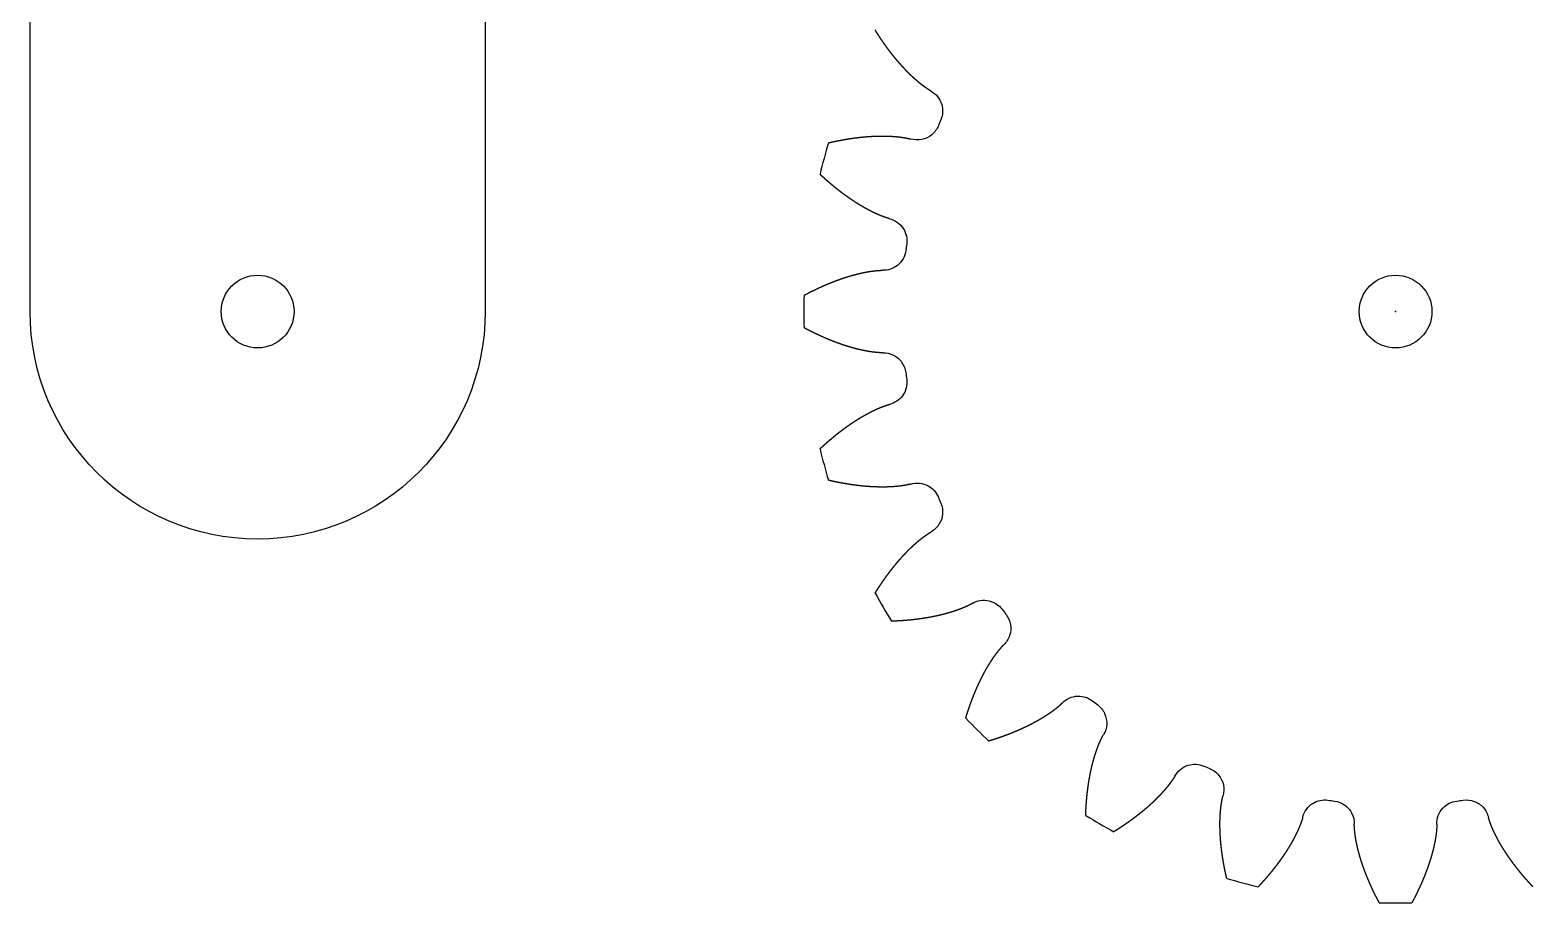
# Model space of a CAD drawing. Header units: millimetres. Extents: x -59 to 192, y -42 to 195.
# Drawn here: x 72.1 to 138.2, y -26 to 12.4 of the extents above; entities that cross this region are included whole.
import ezdxf

# ---------------------------------------------------------------- set-up
doc = ezdxf.new("R2010")
doc.units = ezdxf.units.MM
doc.layers.get('0').update_dxf_attribs({"linetype": 'CONTINUOUS'})

msp = doc.modelspace()

# ---------------------------------------------------------------- linework, layer by layer
msp.add_lwpolyline([(92.118, 44.105), (92.118, 0, -1), (72.118, 0), (72.118, 50, -0.131652)], format="xyb")
for centre in [(82.118, 0), (132.118, 0)]:
    msp.add_circle(centre, 1.6)
for radius, start, end in [(21.686, 157.12261, 157.87739), (26, 163.42315, 166.57685), (21.686, 172.12261, 172.87739), (26, 178.42315, 181.57685), (21.686, 187.12261, 187.87739), (26, 193.42315, 196.57685), (21.686, 202.12261, 202.87739), (26, 208.42315, 211.57685), (21.686, 217.12261, 217.87739), (21.686, 232.12261, 232.87739), (26, 223.42315, 226.57685), (21.686, 247.12261, 247.87739), (21.686, 262.12261, 262.87739), (21.686, 277.12261, 277.87739), (26, 238.42315, 241.57685), (26, 253.42315, 256.57685), (26, 268.42315, 271.57685)]:
    msp.add_arc((132.118, 0), radius, start, end)
for points, degree, knots in [([(111.695, 9.698), (111.687, 9.702), (111.67, 9.711), (111.645, 9.726), (111.612, 9.747), (111.571, 9.774), (111.529, 9.803), (111.487, 9.832), (111.446, 9.861), (111.404, 9.891), (111.363, 9.921), (111.322, 9.952), (111.282, 9.983), (111.242, 10.015), (111.202, 10.047), (111.162, 10.08), (111.123, 10.114), (111.084, 10.147), (111.045, 10.181), (111.006, 10.215), (110.967, 10.25), (110.929, 10.285), (110.891, 10.32), (110.853, 10.356), (110.815, 10.392), (110.778, 10.428), (110.741, 10.465), (110.704, 10.502), (110.667, 10.539), (110.63, 10.577), (110.594, 10.615), (110.558, 10.653), (110.521, 10.691), (110.486, 10.73), (110.45, 10.769), (110.414, 10.808), (110.379, 10.847), (110.344, 10.887), (110.309, 10.927), (110.274, 10.968), (110.239, 11.008), (110.205, 11.049), (110.171, 11.09), (110.137, 11.131), (110.103, 11.173), (110.069, 11.214), (110.036, 11.256), (110.002, 11.299), (109.969, 11.341), (109.936, 11.384), (109.903, 11.427), (109.87, 11.47), (109.838, 11.513), (109.806, 11.557), (109.773, 11.6), (109.741, 11.644), (109.71, 11.688), (109.678, 11.733), (109.647, 11.777), (109.615, 11.822), (109.584, 11.867), (109.553, 11.913), (109.522, 11.958), (109.492, 12.004), (109.461, 12.049), (109.431, 12.095), (109.401, 12.142), (109.371, 12.188), (109.341, 12.235), (109.311, 12.281), (109.288, 12.319), (109.27, 12.347), (109.258, 12.366), (109.253, 12.375)], 5, [0.016049, 0.016049, 0.016049, 0.016049, 0.016049, 0.016049, 0.0285714, 0.0428571, 0.0571429, 0.0714286, 0.0857143, 0.1, 0.1142857, 0.1285714, 0.1428571, 0.1571429, 0.1714286, 0.1857143, 0.2, 0.2142857, 0.2285714, 0.2428571, 0.2571429, 0.2714286, 0.2857143, 0.3, 0.3142857, 0.3285714, 0.3428571, 0.3571429, 0.3714286, 0.3857143, 0.4, 0.4142857, 0.4285714, 0.4428571, 0.4571429, 0.4714286, 0.4857143, 0.5, 0.5142857, 0.5285714, 0.5428571, 0.5571429, 0.5714286, 0.5857143, 0.6, 0.6142857, 0.6285714, 0.6428571, 0.6571429, 0.6714286, 0.6857143, 0.7, 0.7142857, 0.7285714, 0.7428571, 0.7571429, 0.7714286, 0.7857143, 0.8, 0.8142857, 0.8285714, 0.8428571, 0.8571429, 0.8714286, 0.8857143, 0.9, 0.9142857, 0.9285714, 0.9428571, 0.9571429, 0.9714286, 0.9857143, 1, 1, 1, 1, 1, 1]), ([(111.695, 9.698), (111.809, 9.636), (111.91, 9.552), (112.075, 9.35), (112.136, 9.234), (112.208, 8.998), (112.222, 8.882), (112.209, 8.651), (112.183, 8.537), (112.138, 8.431)], 3, [0, 0, 0, 0, 0.0390644, 0.0390644, 0.0781289, 0.0781289, 0.1128768, 0.1128768, 0.1476246, 0.1476246, 0.1476246, 0.1476246]), ([(107.199, 7.418), (107.21, 7.42), (107.232, 7.425), (107.264, 7.433), (107.307, 7.443), (107.361, 7.455), (107.415, 7.467), (107.469, 7.478), (107.523, 7.49), (107.577, 7.501), (107.631, 7.512), (107.685, 7.522), (107.739, 7.533), (107.793, 7.543), (107.847, 7.553), (107.9, 7.562), (107.954, 7.571), (108.008, 7.58), (108.062, 7.589), (108.116, 7.598), (108.169, 7.606), (108.223, 7.614), (108.276, 7.621), (108.33, 7.629), (108.384, 7.636), (108.437, 7.643), (108.491, 7.649), (108.544, 7.656), (108.597, 7.662), (108.651, 7.667), (108.704, 7.673), (108.757, 7.678), (108.811, 7.682), (108.864, 7.687), (108.917, 7.691), (108.97, 7.695), (109.023, 7.699), (109.076, 7.702), (109.129, 7.705), (109.182, 7.707), (109.235, 7.71), (109.287, 7.712), (109.34, 7.713), (109.393, 7.715), (109.445, 7.716), (109.498, 7.716), (109.55, 7.717), (109.602, 7.716), (109.655, 7.716), (109.707, 7.715), (109.759, 7.714), (109.811, 7.713), (109.863, 7.711), (109.915, 7.708), (109.966, 7.705), (110.018, 7.702), (110.069, 7.699), (110.121, 7.695), (110.172, 7.691), (110.224, 7.686), (110.275, 7.681), (110.326, 7.675), (110.376, 7.668), (110.427, 7.661), (110.477, 7.653), (110.528, 7.645), (110.578, 7.636), (110.628, 7.627), (110.678, 7.618), (110.726, 7.608), (110.764, 7.599), (110.792, 7.592), (110.811, 7.587), (110.819, 7.584)], 5, [-1, -1, -1, -1, -1, -1, -0.9857143, -0.9714286, -0.9571429, -0.9428571, -0.9285714, -0.9142857, -0.9, -0.8857143, -0.8714286, -0.8571429, -0.8428571, -0.8285714, -0.8142857, -0.8, -0.7857143, -0.7714286, -0.7571429, -0.7428571, -0.7285714, -0.7142857, -0.7, -0.6857143, -0.6714286, -0.6571429, -0.6428571, -0.6285714, -0.6142857, -0.6, -0.5857143, -0.5714286, -0.5571429, -0.5428571, -0.5285714, -0.5142857, -0.5, -0.4857143, -0.4714286, -0.4571429, -0.4428571, -0.4285714, -0.4142857, -0.4, -0.3857143, -0.3714286, -0.3571429, -0.3428571, -0.3285714, -0.3142857, -0.3, -0.2857143, -0.2714286, -0.2571429, -0.2428571, -0.2285714, -0.2142857, -0.2, -0.1857143, -0.1714286, -0.1571429, -0.1428571, -0.1285714, -0.1142857, -0.1, -0.0857143, -0.0714286, -0.0571429, -0.0428571, -0.0285714, -0.016049, -0.016049, -0.016049, -0.016049, -0.016049, -0.016049]), ([(109.881, 4.081), (109.872, 4.084), (109.854, 4.088), (109.826, 4.096), (109.788, 4.107), (109.741, 4.123), (109.693, 4.14), (109.645, 4.157), (109.598, 4.175), (109.55, 4.193), (109.503, 4.211), (109.455, 4.23), (109.408, 4.25), (109.361, 4.27), (109.314, 4.291), (109.267, 4.313), (109.221, 4.335), (109.174, 4.357), (109.128, 4.38), (109.081, 4.403), (109.035, 4.426), (108.989, 4.45), (108.943, 4.474), (108.897, 4.499), (108.852, 4.524), (108.806, 4.55), (108.761, 4.575), (108.715, 4.602), (108.67, 4.628), (108.625, 4.655), (108.58, 4.682), (108.535, 4.709), (108.49, 4.737), (108.446, 4.765), (108.401, 4.794), (108.357, 4.822), (108.312, 4.851), (108.268, 4.881), (108.224, 4.91), (108.18, 4.94), (108.136, 4.97), (108.092, 5.001), (108.048, 5.032), (108.005, 5.063), (107.961, 5.094), (107.918, 5.125), (107.875, 5.157), (107.831, 5.189), (107.788, 5.222), (107.745, 5.255), (107.703, 5.287), (107.66, 5.321), (107.617, 5.354), (107.575, 5.388), (107.532, 5.422), (107.49, 5.456), (107.448, 5.49), (107.406, 5.525), (107.364, 5.56), (107.322, 5.595), (107.28, 5.631), (107.239, 5.666), (107.197, 5.702), (107.156, 5.738), (107.115, 5.775), (107.073, 5.811), (107.032, 5.848), (106.991, 5.885), (106.951, 5.922), (106.91, 5.96), (106.877, 5.99), (106.853, 6.013), (106.837, 6.028), (106.829, 6.036)], 5, [0.016049, 0.016049, 0.016049, 0.016049, 0.016049, 0.016049, 0.0285714, 0.0428571, 0.0571429, 0.0714286, 0.0857143, 0.1, 0.1142857, 0.1285714, 0.1428571, 0.1571429, 0.1714286, 0.1857143, 0.2, 0.2142857, 0.2285714, 0.2428571, 0.2571429, 0.2714286, 0.2857143, 0.3, 0.3142857, 0.3285714, 0.3428571, 0.3571429, 0.3714286, 0.3857143, 0.4, 0.4142857, 0.4285714, 0.4428571, 0.4571429, 0.4714286, 0.4857143, 0.5, 0.5142857, 0.5285714, 0.5428571, 0.5571429, 0.5714286, 0.5857143, 0.6, 0.6142857, 0.6285714, 0.6428571, 0.6571429, 0.6714286, 0.6857143, 0.7, 0.7142857, 0.7285714, 0.7428571, 0.7571429, 0.7714286, 0.7857143, 0.8, 0.8142857, 0.8285714, 0.8428571, 0.8571429, 0.8714286, 0.8857143, 0.9, 0.9142857, 0.9285714, 0.9428571, 0.9571429, 0.9714286, 0.9857143, 1, 1, 1, 1, 1, 1]), ([(109.881, 4.081), (110.007, 4.051), (110.127, 3.996), (110.338, 3.844), (110.427, 3.747), (110.557, 3.538), (110.601, 3.43), (110.649, 3.204), (110.653, 3.087), (110.637, 2.972)], 3, [0, 0, 0, 0, 0.0390644, 0.0390644, 0.0781289, 0.0781289, 0.1128768, 0.1128768, 0.1476246, 0.1476246, 0.1476246, 0.1476246]), ([(110.6, 2.689), (110.584, 2.56), (110.542, 2.435), (110.414, 2.208), (110.329, 2.108), (110.136, 1.956), (110.033, 1.901), (109.813, 1.827), (109.698, 1.81), (109.582, 1.813)], 3, [0, 0, 0, 0, 0.0390644, 0.0390644, 0.0781289, 0.0781289, 0.1128768, 0.1128768, 0.1476246, 0.1476246, 0.1476246, 0.1476246]), ([(106.128, 0.715), (106.138, 0.721), (106.158, 0.731), (106.187, 0.747), (106.226, 0.768), (106.275, 0.793), (106.324, 0.819), (106.374, 0.844), (106.423, 0.869), (106.472, 0.894), (106.521, 0.918), (106.571, 0.942), (106.62, 0.966), (106.669, 0.99), (106.719, 1.013), (106.768, 1.036), (106.818, 1.059), (106.868, 1.082), (106.917, 1.104), (106.967, 1.126), (107.017, 1.148), (107.066, 1.17), (107.116, 1.191), (107.166, 1.212), (107.216, 1.233), (107.266, 1.253), (107.316, 1.273), (107.366, 1.293), (107.416, 1.313), (107.466, 1.332), (107.516, 1.351), (107.566, 1.37), (107.616, 1.388), (107.667, 1.406), (107.717, 1.424), (107.767, 1.442), (107.817, 1.459), (107.868, 1.476), (107.918, 1.492), (107.968, 1.508), (108.019, 1.524), (108.069, 1.54), (108.12, 1.555), (108.17, 1.57), (108.221, 1.584), (108.271, 1.599), (108.322, 1.612), (108.372, 1.626), (108.423, 1.639), (108.474, 1.652), (108.524, 1.664), (108.575, 1.676), (108.625, 1.688), (108.676, 1.699), (108.727, 1.71), (108.778, 1.72), (108.828, 1.73), (108.879, 1.739), (108.93, 1.748), (108.98, 1.757), (109.031, 1.765), (109.082, 1.773), (109.132, 1.779), (109.183, 1.786), (109.234, 1.791), (109.285, 1.796), (109.335, 1.801), (109.386, 1.805), (109.437, 1.809), (109.486, 1.812), (109.525, 1.814), (109.554, 1.814), (109.573, 1.813), (109.582, 1.813)], 5, [-1, -1, -1, -1, -1, -1, -0.9857143, -0.9714286, -0.9571429, -0.9428571, -0.9285714, -0.9142857, -0.9, -0.8857143, -0.8714286, -0.8571429, -0.8428571, -0.8285714, -0.8142857, -0.8, -0.7857143, -0.7714286, -0.7571429, -0.7428571, -0.7285714, -0.7142857, -0.7, -0.6857143, -0.6714286, -0.6571429, -0.6428571, -0.6285714, -0.6142857, -0.6, -0.5857143, -0.5714286, -0.5571429, -0.5428571, -0.5285714, -0.5142857, -0.5, -0.4857143, -0.4714286, -0.4571429, -0.4428571, -0.4285714, -0.4142857, -0.4, -0.3857143, -0.3714286, -0.3571429, -0.3428571, -0.3285714, -0.3142857, -0.3, -0.2857143, -0.2714286, -0.2571429, -0.2428571, -0.2285714, -0.2142857, -0.2, -0.1857143, -0.1714286, -0.1571429, -0.1428571, -0.1285714, -0.1142857, -0.1, -0.0857143, -0.0714286, -0.0571429, -0.0428571, -0.0285714, -0.016049, -0.016049, -0.016049, -0.016049, -0.016049, -0.016049]), ([(109.582, -1.813), (109.573, -1.813), (109.554, -1.814), (109.525, -1.814), (109.486, -1.812), (109.437, -1.809), (109.386, -1.805), (109.335, -1.801), (109.285, -1.796), (109.234, -1.791), (109.183, -1.786), (109.132, -1.779), (109.082, -1.773), (109.031, -1.765), (108.98, -1.757), (108.93, -1.748), (108.879, -1.739), (108.828, -1.73), (108.778, -1.72), (108.727, -1.71), (108.676, -1.699), (108.625, -1.688), (108.575, -1.676), (108.524, -1.664), (108.474, -1.652), (108.423, -1.639), (108.372, -1.626), (108.322, -1.612), (108.271, -1.599), (108.221, -1.584), (108.17, -1.57), (108.12, -1.555), (108.069, -1.54), (108.019, -1.524), (107.968, -1.508), (107.918, -1.492), (107.868, -1.476), (107.817, -1.459), (107.767, -1.442), (107.717, -1.424), (107.667, -1.406), (107.616, -1.388), (107.566, -1.37), (107.516, -1.351), (107.466, -1.332), (107.416, -1.313), (107.366, -1.293), (107.316, -1.273), (107.266, -1.253), (107.216, -1.233), (107.166, -1.212), (107.116, -1.191), (107.066, -1.17), (107.017, -1.148), (106.967, -1.126), (106.917, -1.104), (106.868, -1.082), (106.818, -1.059), (106.768, -1.036), (106.719, -1.013), (106.669, -0.99), (106.62, -0.966), (106.571, -0.942), (106.521, -0.918), (106.472, -0.894), (106.423, -0.869), (106.374, -0.844), (106.324, -0.819), (106.275, -0.793), (106.226, -0.768), (106.187, -0.747), (106.158, -0.731), (106.138, -0.721), (106.128, -0.715)], 5, [0.016049, 0.016049, 0.016049, 0.016049, 0.016049, 0.016049, 0.0285714, 0.0428571, 0.0571429, 0.0714286, 0.0857143, 0.1, 0.1142857, 0.1285714, 0.1428571, 0.1571429, 0.1714286, 0.1857143, 0.2, 0.2142857, 0.2285714, 0.2428571, 0.2571429, 0.2714286, 0.2857143, 0.3, 0.3142857, 0.3285714, 0.3428571, 0.3571429, 0.3714286, 0.3857143, 0.4, 0.4142857, 0.4285714, 0.4428571, 0.4571429, 0.4714286, 0.4857143, 0.5, 0.5142857, 0.5285714, 0.5428571, 0.5571429, 0.5714286, 0.5857143, 0.6, 0.6142857, 0.6285714, 0.6428571, 0.6571429, 0.6714286, 0.6857143, 0.7, 0.7142857, 0.7285714, 0.7428571, 0.7571429, 0.7714286, 0.7857143, 0.8, 0.8142857, 0.8285714, 0.8428571, 0.8571429, 0.8714286, 0.8857143, 0.9, 0.9142857, 0.9285714, 0.9428571, 0.9571429, 0.9714286, 0.9857143, 1, 1, 1, 1, 1, 1]), ([(110.637, -2.972), (110.655, -3.101), (110.647, -3.232), (110.583, -3.485), (110.526, -3.603), (110.379, -3.8), (110.294, -3.88), (110.1, -4.008), (109.993, -4.054), (109.881, -4.081)], 3, [0, 0, 0, 0, 0.0390644, 0.0390644, 0.0781289, 0.0781289, 0.1128768, 0.1128768, 0.1476246, 0.1476246, 0.1476246, 0.1476246]), ([(106.829, -6.036), (106.837, -6.028), (106.853, -6.013), (106.877, -5.99), (106.91, -5.96), (106.951, -5.922), (106.991, -5.885), (107.032, -5.848), (107.073, -5.811), (107.115, -5.775), (107.156, -5.738), (107.197, -5.702), (107.239, -5.666), (107.28, -5.631), (107.322, -5.595), (107.364, -5.56), (107.406, -5.525), (107.448, -5.49), (107.49, -5.456), (107.532, -5.422), (107.575, -5.388), (107.617, -5.354), (107.66, -5.321), (107.703, -5.287), (107.745, -5.255), (107.788, -5.222), (107.831, -5.189), (107.875, -5.157), (107.918, -5.125), (107.961, -5.094), (108.005, -5.063), (108.048, -5.032), (108.092, -5.001), (108.136, -4.97), (108.18, -4.94), (108.224, -4.91), (108.268, -4.881), (108.312, -4.851), (108.357, -4.822), (108.401, -4.794), (108.446, -4.765), (108.49, -4.737), (108.535, -4.709), (108.58, -4.682), (108.625, -4.655), (108.67, -4.628), (108.715, -4.602), (108.761, -4.575), (108.806, -4.55), (108.852, -4.524), (108.897, -4.499), (108.943, -4.474), (108.989, -4.45), (109.035, -4.426), (109.081, -4.403), (109.128, -4.38), (109.174, -4.357), (109.221, -4.335), (109.267, -4.313), (109.314, -4.291), (109.361, -4.27), (109.408, -4.25), (109.455, -4.23), (109.503, -4.211), (109.55, -4.193), (109.598, -4.175), (109.645, -4.157), (109.693, -4.14), (109.741, -4.123), (109.788, -4.107), (109.826, -4.096), (109.854, -4.088), (109.872, -4.084), (109.881, -4.081)], 5, [-1, -1, -1, -1, -1, -1, -0.9857143, -0.9714286, -0.9571429, -0.9428571, -0.9285714, -0.9142857, -0.9, -0.8857143, -0.8714286, -0.8571429, -0.8428571, -0.8285714, -0.8142857, -0.8, -0.7857143, -0.7714286, -0.7571429, -0.7428571, -0.7285714, -0.7142857, -0.7, -0.6857143, -0.6714286, -0.6571429, -0.6428571, -0.6285714, -0.6142857, -0.6, -0.5857143, -0.5714286, -0.5571429, -0.5428571, -0.5285714, -0.5142857, -0.5, -0.4857143, -0.4714286, -0.4571429, -0.4428571, -0.4285714, -0.4142857, -0.4, -0.3857143, -0.3714286, -0.3571429, -0.3428571, -0.3285714, -0.3142857, -0.3, -0.2857143, -0.2714286, -0.2571429, -0.2428571, -0.2285714, -0.2142857, -0.2, -0.1857143, -0.1714286, -0.1571429, -0.1428571, -0.1285714, -0.1142857, -0.1, -0.0857143, -0.0714286, -0.0571429, -0.0428571, -0.0285714, -0.016049, -0.016049, -0.016049, -0.016049, -0.016049, -0.016049]), ([(110.819, -7.584), (110.811, -7.587), (110.792, -7.592), (110.764, -7.599), (110.726, -7.608), (110.678, -7.618), (110.628, -7.627), (110.578, -7.636), (110.528, -7.645), (110.477, -7.653), (110.427, -7.661), (110.376, -7.668), (110.326, -7.675), (110.275, -7.681), (110.224, -7.686), (110.172, -7.691), (110.121, -7.695), (110.069, -7.699), (110.018, -7.702), (109.966, -7.705), (109.915, -7.708), (109.863, -7.711), (109.811, -7.713), (109.759, -7.714), (109.707, -7.715), (109.655, -7.716), (109.602, -7.716), (109.55, -7.717), (109.498, -7.716), (109.445, -7.716), (109.393, -7.715), (109.34, -7.713), (109.287, -7.712), (109.235, -7.71), (109.182, -7.707), (109.129, -7.705), (109.076, -7.702), (109.023, -7.699), (108.97, -7.695), (108.917, -7.691), (108.864, -7.687), (108.811, -7.682), (108.757, -7.678), (108.704, -7.673), (108.651, -7.667), (108.597, -7.662), (108.544, -7.656), (108.491, -7.649), (108.437, -7.643), (108.384, -7.636), (108.33, -7.629), (108.276, -7.621), (108.223, -7.614), (108.169, -7.606), (108.116, -7.598), (108.062, -7.589), (108.008, -7.58), (107.954, -7.571), (107.9, -7.562), (107.847, -7.553), (107.793, -7.543), (107.739, -7.533), (107.685, -7.522), (107.631, -7.512), (107.577, -7.501), (107.523, -7.49), (107.469, -7.478), (107.415, -7.467), (107.361, -7.455), (107.307, -7.443), (107.264, -7.433), (107.232, -7.425), (107.21, -7.42), (107.199, -7.418)], 5, [0.016049, 0.016049, 0.016049, 0.016049, 0.016049, 0.016049, 0.0285714, 0.0428571, 0.0571429, 0.0714286, 0.0857143, 0.1, 0.1142857, 0.1285714, 0.1428571, 0.1571429, 0.1714286, 0.1857143, 0.2, 0.2142857, 0.2285714, 0.2428571, 0.2571429, 0.2714286, 0.2857143, 0.3, 0.3142857, 0.3285714, 0.3428571, 0.3571429, 0.3714286, 0.3857143, 0.4, 0.4142857, 0.4285714, 0.4428571, 0.4571429, 0.4714286, 0.4857143, 0.5, 0.5142857, 0.5285714, 0.5428571, 0.5571429, 0.5714286, 0.5857143, 0.6, 0.6142857, 0.6285714, 0.6428571, 0.6571429, 0.6714286, 0.6857143, 0.7, 0.7142857, 0.7285714, 0.7428571, 0.7571429, 0.7714286, 0.7857143, 0.8, 0.8142857, 0.8285714, 0.8428571, 0.8571429, 0.8714286, 0.8857143, 0.9, 0.9142857, 0.9285714, 0.9428571, 0.9571429, 0.9714286, 0.9857143, 1, 1, 1, 1, 1, 1]), ([(110.819, -7.584), (110.944, -7.547), (111.075, -7.535), (111.334, -7.562), (111.46, -7.6), (111.677, -7.716), (111.768, -7.788), (111.923, -7.961), (111.985, -8.059), (112.029, -8.167)], 3, [0, 0, 0, 0, 0.0390644, 0.0390644, 0.0781289, 0.0781289, 0.1128768, 0.1128768, 0.1476246, 0.1476246, 0.1476246, 0.1476246]), ([(109.253, -12.375), (109.258, -12.366), (109.27, -12.347), (109.288, -12.319), (109.311, -12.281), (109.341, -12.235), (109.371, -12.188), (109.401, -12.142), (109.431, -12.095), (109.461, -12.049), (109.492, -12.004), (109.522, -11.958), (109.553, -11.913), (109.584, -11.867), (109.615, -11.822), (109.647, -11.777), (109.678, -11.733), (109.71, -11.688), (109.741, -11.644), (109.773, -11.6), (109.806, -11.557), (109.838, -11.513), (109.87, -11.47), (109.903, -11.427), (109.936, -11.384), (109.969, -11.341), (110.002, -11.299), (110.036, -11.256), (110.069, -11.214), (110.103, -11.173), (110.137, -11.131), (110.171, -11.09), (110.205, -11.049), (110.239, -11.008), (110.274, -10.968), (110.309, -10.927), (110.344, -10.887), (110.379, -10.847), (110.414, -10.808), (110.45, -10.769), (110.486, -10.73), (110.521, -10.691), (110.558, -10.653), (110.594, -10.615), (110.63, -10.577), (110.667, -10.539), (110.704, -10.502), (110.741, -10.465), (110.778, -10.428), (110.815, -10.392), (110.853, -10.356), (110.891, -10.32), (110.929, -10.285), (110.967, -10.25), (111.006, -10.215), (111.045, -10.181), (111.084, -10.147), (111.123, -10.114), (111.162, -10.08), (111.202, -10.047), (111.242, -10.015), (111.282, -9.983), (111.322, -9.952), (111.363, -9.921), (111.404, -9.891), (111.446, -9.861), (111.487, -9.832), (111.529, -9.803), (111.571, -9.774), (111.612, -9.747), (111.645, -9.726), (111.67, -9.711), (111.687, -9.702), (111.695, -9.698)], 5, [-1, -1, -1, -1, -1, -1, -0.9857143, -0.9714286, -0.9571429, -0.9428571, -0.9285714, -0.9142857, -0.9, -0.8857143, -0.8714286, -0.8571429, -0.8428571, -0.8285714, -0.8142857, -0.8, -0.7857143, -0.7714286, -0.7571429, -0.7428571, -0.7285714, -0.7142857, -0.7, -0.6857143, -0.6714286, -0.6571429, -0.6428571, -0.6285714, -0.6142857, -0.6, -0.5857143, -0.5714286, -0.5571429, -0.5428571, -0.5285714, -0.5142857, -0.5, -0.4857143, -0.4714286, -0.4571429, -0.4428571, -0.4285714, -0.4142857, -0.4, -0.3857143, -0.3714286, -0.3571429, -0.3428571, -0.3285714, -0.3142857, -0.3, -0.2857143, -0.2714286, -0.2571429, -0.2428571, -0.2285714, -0.2142857, -0.2, -0.1857143, -0.1714286, -0.1571429, -0.1428571, -0.1285714, -0.1142857, -0.1, -0.0857143, -0.0714286, -0.0571429, -0.0428571, -0.0285714, -0.016049, -0.016049, -0.016049, -0.016049, -0.016049, -0.016049]), ([(113.508, -12.839), (113.5, -12.843), (113.484, -12.853), (113.459, -12.867), (113.424, -12.886), (113.38, -12.908), (113.334, -12.93), (113.288, -12.951), (113.242, -12.973), (113.195, -12.993), (113.149, -13.014), (113.102, -13.034), (113.054, -13.054), (113.007, -13.072), (112.959, -13.091), (112.911, -13.109), (112.862, -13.126), (112.813, -13.143), (112.765, -13.16), (112.715, -13.176), (112.666, -13.192), (112.617, -13.208), (112.567, -13.223), (112.517, -13.238), (112.467, -13.253), (112.417, -13.267), (112.367, -13.281), (112.316, -13.295), (112.266, -13.308), (112.215, -13.321), (112.164, -13.334), (112.113, -13.346), (112.061, -13.358), (112.01, -13.37), (111.958, -13.381), (111.906, -13.392), (111.855, -13.403), (111.803, -13.414), (111.75, -13.424), (111.698, -13.434), (111.646, -13.444), (111.593, -13.453), (111.541, -13.462), (111.488, -13.471), (111.435, -13.48), (111.382, -13.488), (111.329, -13.496), (111.275, -13.504), (111.222, -13.512), (111.169, -13.519), (111.115, -13.526), (111.061, -13.533), (111.008, -13.539), (110.954, -13.545), (110.9, -13.551), (110.846, -13.557), (110.792, -13.562), (110.737, -13.568), (110.683, -13.573), (110.628, -13.577), (110.574, -13.582), (110.519, -13.586), (110.465, -13.59), (110.41, -13.594), (110.355, -13.597), (110.3, -13.6), (110.245, -13.603), (110.19, -13.606), (110.134, -13.609), (110.079, -13.611), (110.035, -13.613), (110.001, -13.614), (109.979, -13.614), (109.968, -13.615)], 5, [0.016049, 0.016049, 0.016049, 0.016049, 0.016049, 0.016049, 0.0285714, 0.0428571, 0.0571429, 0.0714286, 0.0857143, 0.1, 0.1142857, 0.1285714, 0.1428571, 0.1571429, 0.1714286, 0.1857143, 0.2, 0.2142857, 0.2285714, 0.2428571, 0.2571429, 0.2714286, 0.2857143, 0.3, 0.3142857, 0.3285714, 0.3428571, 0.3571429, 0.3714286, 0.3857143, 0.4, 0.4142857, 0.4285714, 0.4428571, 0.4571429, 0.4714286, 0.4857143, 0.5, 0.5142857, 0.5285714, 0.5428571, 0.5571429, 0.5714286, 0.5857143, 0.6, 0.6142857, 0.6285714, 0.6428571, 0.6571429, 0.6714286, 0.6857143, 0.7, 0.7142857, 0.7285714, 0.7428571, 0.7571429, 0.7714286, 0.7857143, 0.8, 0.8142857, 0.8285714, 0.8428571, 0.8571429, 0.8714286, 0.8857143, 0.9, 0.9142857, 0.9285714, 0.9428571, 0.9571429, 0.9714286, 0.9857143, 1, 1, 1, 1, 1, 1]), ([(113.508, -12.839), (113.619, -12.771), (113.742, -12.725), (113.999, -12.684), (114.131, -12.688), (114.37, -12.744), (114.478, -12.79), (114.672, -12.916), (114.757, -12.996), (114.827, -13.088)], 3, [0, 0, 0, 0, 0.0390644, 0.0390644, 0.0781289, 0.0781289, 0.1128768, 0.1128768, 0.1476246, 0.1476246, 0.1476246, 0.1476246]), ([(113.235, -17.872), (113.238, -17.861), (113.244, -17.84), (113.254, -17.808), (113.267, -17.766), (113.284, -17.713), (113.3, -17.66), (113.317, -17.608), (113.334, -17.555), (113.352, -17.503), (113.369, -17.451), (113.387, -17.399), (113.405, -17.347), (113.423, -17.295), (113.442, -17.244), (113.46, -17.192), (113.479, -17.141), (113.498, -17.09), (113.518, -17.039), (113.537, -16.988), (113.557, -16.938), (113.577, -16.887), (113.597, -16.837), (113.617, -16.787), (113.638, -16.737), (113.659, -16.687), (113.68, -16.638), (113.701, -16.588), (113.723, -16.539), (113.745, -16.49), (113.767, -16.441), (113.789, -16.392), (113.811, -16.344), (113.834, -16.296), (113.857, -16.248), (113.88, -16.2), (113.904, -16.152), (113.927, -16.104), (113.951, -16.057), (113.975, -16.01), (114, -15.963), (114.024, -15.917), (114.049, -15.87), (114.074, -15.824), (114.1, -15.778), (114.126, -15.732), (114.152, -15.687), (114.178, -15.641), (114.204, -15.596), (114.231, -15.551), (114.258, -15.507), (114.285, -15.463), (114.313, -15.419), (114.341, -15.375), (114.369, -15.332), (114.398, -15.288), (114.427, -15.246), (114.456, -15.203), (114.485, -15.161), (114.515, -15.119), (114.545, -15.077), (114.576, -15.036), (114.607, -14.995), (114.638, -14.955), (114.67, -14.915), (114.702, -14.876), (114.735, -14.837), (114.768, -14.798), (114.801, -14.759), (114.833, -14.722), (114.86, -14.694), (114.881, -14.673), (114.894, -14.66), (114.901, -14.654)], 5, [-1, -1, -1, -1, -1, -1, -0.9857143, -0.9714286, -0.9571429, -0.9428571, -0.9285714, -0.9142857, -0.9, -0.8857143, -0.8714286, -0.8571429, -0.8428571, -0.8285714, -0.8142857, -0.8, -0.7857143, -0.7714286, -0.7571429, -0.7428571, -0.7285714, -0.7142857, -0.7, -0.6857143, -0.6714286, -0.6571429, -0.6428571, -0.6285714, -0.6142857, -0.6, -0.5857143, -0.5714286, -0.5571429, -0.5428571, -0.5285714, -0.5142857, -0.5, -0.4857143, -0.4714286, -0.4571429, -0.4428571, -0.4285714, -0.4142857, -0.4, -0.3857143, -0.3714286, -0.3571429, -0.3428571, -0.3285714, -0.3142857, -0.3, -0.2857143, -0.2714286, -0.2571429, -0.2428571, -0.2285714, -0.2142857, -0.2, -0.1857143, -0.1714286, -0.1571429, -0.1428571, -0.1285714, -0.1142857, -0.1, -0.0857143, -0.0714286, -0.0571429, -0.0428571, -0.0285714, -0.016049, -0.016049, -0.016049, -0.016049, -0.016049, -0.016049]), ([(117.465, -17.218), (117.555, -17.123), (117.662, -17.047), (117.899, -16.941), (118.028, -16.911), (118.273, -16.903), (118.389, -16.92), (118.609, -16.992), (118.712, -17.046), (118.804, -17.117)], 3, [0, 0, 0, 0, 0.0390644, 0.0390644, 0.0781289, 0.0781289, 0.1128768, 0.1128768, 0.1476246, 0.1476246, 0.1476246, 0.1476246]), ([(117.465, -17.218), (117.459, -17.224), (117.446, -17.238), (117.425, -17.258), (117.396, -17.285), (117.359, -17.318), (117.321, -17.351), (117.282, -17.384), (117.243, -17.416), (117.203, -17.448), (117.163, -17.48), (117.123, -17.512), (117.083, -17.543), (117.041, -17.573), (117, -17.604), (116.958, -17.633), (116.915, -17.663), (116.873, -17.692), (116.83, -17.721), (116.787, -17.749), (116.743, -17.777), (116.7, -17.805), (116.656, -17.833), (116.612, -17.86), (116.567, -17.887), (116.522, -17.914), (116.477, -17.941), (116.432, -17.967), (116.386, -17.993), (116.341, -18.019), (116.295, -18.044), (116.248, -18.069), (116.202, -18.094), (116.155, -18.119), (116.108, -18.143), (116.061, -18.167), (116.014, -18.191), (115.966, -18.215), (115.919, -18.238), (115.871, -18.261), (115.823, -18.284), (115.774, -18.307), (115.726, -18.33), (115.677, -18.352), (115.628, -18.374), (115.579, -18.396), (115.53, -18.417), (115.481, -18.438), (115.431, -18.46), (115.381, -18.48), (115.332, -18.501), (115.281, -18.521), (115.231, -18.542), (115.181, -18.562), (115.13, -18.581), (115.079, -18.601), (115.028, -18.62), (114.977, -18.639), (114.926, -18.658), (114.875, -18.677), (114.823, -18.695), (114.772, -18.713), (114.72, -18.731), (114.668, -18.749), (114.616, -18.767), (114.563, -18.784), (114.511, -18.801), (114.458, -18.818), (114.406, -18.835), (114.353, -18.851), (114.31, -18.864), (114.278, -18.874), (114.257, -18.881), (114.247, -18.884)], 5, [0.016049, 0.016049, 0.016049, 0.016049, 0.016049, 0.016049, 0.0285714, 0.0428571, 0.0571429, 0.0714286, 0.0857143, 0.1, 0.1142857, 0.1285714, 0.1428571, 0.1571429, 0.1714286, 0.1857143, 0.2, 0.2142857, 0.2285714, 0.2428571, 0.2571429, 0.2714286, 0.2857143, 0.3, 0.3142857, 0.3285714, 0.3428571, 0.3571429, 0.3714286, 0.3857143, 0.4, 0.4142857, 0.4285714, 0.4428571, 0.4571429, 0.4714286, 0.4857143, 0.5, 0.5142857, 0.5285714, 0.5428571, 0.5571429, 0.5714286, 0.5857143, 0.6, 0.6142857, 0.6285714, 0.6428571, 0.6571429, 0.6714286, 0.6857143, 0.7, 0.7142857, 0.7285714, 0.7428571, 0.7571429, 0.7714286, 0.7857143, 0.8, 0.8142857, 0.8285714, 0.8428571, 0.8571429, 0.8714286, 0.8857143, 0.9, 0.9142857, 0.9285714, 0.9428571, 0.9571429, 0.9714286, 0.9857143, 1, 1, 1, 1, 1, 1]), ([(118.504, -22.15), (118.504, -22.139), (118.505, -22.117), (118.506, -22.084), (118.508, -22.039), (118.51, -21.984), (118.512, -21.929), (118.515, -21.874), (118.518, -21.819), (118.521, -21.764), (118.525, -21.709), (118.529, -21.654), (118.533, -21.599), (118.537, -21.545), (118.541, -21.49), (118.546, -21.436), (118.551, -21.381), (118.556, -21.327), (118.562, -21.273), (118.567, -21.219), (118.573, -21.165), (118.579, -21.111), (118.586, -21.057), (118.593, -21.003), (118.6, -20.95), (118.607, -20.896), (118.614, -20.843), (118.622, -20.79), (118.63, -20.737), (118.639, -20.684), (118.647, -20.631), (118.656, -20.578), (118.665, -20.525), (118.675, -20.473), (118.684, -20.42), (118.694, -20.368), (118.705, -20.316), (118.715, -20.264), (118.726, -20.212), (118.737, -20.16), (118.749, -20.109), (118.76, -20.057), (118.772, -20.006), (118.785, -19.955), (118.797, -19.904), (118.81, -19.853), (118.824, -19.802), (118.837, -19.752), (118.851, -19.701), (118.866, -19.651), (118.88, -19.601), (118.895, -19.551), (118.91, -19.502), (118.926, -19.452), (118.942, -19.403), (118.959, -19.354), (118.975, -19.305), (118.992, -19.256), (119.01, -19.208), (119.028, -19.16), (119.046, -19.112), (119.065, -19.064), (119.084, -19.017), (119.104, -18.97), (119.125, -18.923), (119.146, -18.877), (119.167, -18.83), (119.189, -18.784), (119.211, -18.738), (119.233, -18.694), (119.251, -18.66), (119.266, -18.634), (119.275, -18.618), (119.28, -18.611)], 5, [-1, -1, -1, -1, -1, -1, -0.9857143, -0.9714286, -0.9571429, -0.9428571, -0.9285714, -0.9142857, -0.9, -0.8857143, -0.8714286, -0.8571429, -0.8428571, -0.8285714, -0.8142857, -0.8, -0.7857143, -0.7714286, -0.7571429, -0.7428571, -0.7285714, -0.7142857, -0.7, -0.6857143, -0.6714286, -0.6571429, -0.6428571, -0.6285714, -0.6142857, -0.6, -0.5857143, -0.5714286, -0.5571429, -0.5428571, -0.5285714, -0.5142857, -0.5, -0.4857143, -0.4714286, -0.4571429, -0.4428571, -0.4285714, -0.4142857, -0.4, -0.3857143, -0.3714286, -0.3571429, -0.3428571, -0.3285714, -0.3142857, -0.3, -0.2857143, -0.2714286, -0.2571429, -0.2428571, -0.2285714, -0.2142857, -0.2, -0.1857143, -0.1714286, -0.1571429, -0.1428571, -0.1285714, -0.1142857, -0.1, -0.0857143, -0.0714286, -0.0571429, -0.0428571, -0.0285714, -0.016049, -0.016049, -0.016049, -0.016049, -0.016049, -0.016049]), ([(122.421, -20.424), (122.416, -20.432), (122.407, -20.448), (122.392, -20.473), (122.372, -20.507), (122.344, -20.548), (122.316, -20.59), (122.287, -20.631), (122.257, -20.673), (122.227, -20.714), (122.197, -20.755), (122.167, -20.796), (122.135, -20.837), (122.103, -20.877), (122.071, -20.917), (122.038, -20.956), (122.005, -20.996), (121.971, -21.035), (121.937, -21.074), (121.903, -21.113), (121.869, -21.151), (121.834, -21.189), (121.798, -21.227), (121.763, -21.265), (121.727, -21.303), (121.69, -21.34), (121.654, -21.378), (121.617, -21.415), (121.579, -21.452), (121.542, -21.488), (121.504, -21.525), (121.466, -21.561), (121.427, -21.597), (121.389, -21.633), (121.35, -21.669), (121.31, -21.704), (121.271, -21.74), (121.231, -21.775), (121.191, -21.81), (121.151, -21.844), (121.11, -21.879), (121.07, -21.913), (121.029, -21.948), (120.987, -21.982), (120.946, -22.016), (120.904, -22.049), (120.862, -22.083), (120.82, -22.116), (120.777, -22.15), (120.735, -22.183), (120.692, -22.215), (120.649, -22.248), (120.605, -22.281), (120.562, -22.313), (120.518, -22.345), (120.474, -22.377), (120.43, -22.409), (120.386, -22.44), (120.341, -22.472), (120.296, -22.503), (120.251, -22.534), (120.206, -22.565), (120.161, -22.596), (120.115, -22.627), (120.069, -22.657), (120.023, -22.688), (119.977, -22.718), (119.931, -22.748), (119.884, -22.778), (119.837, -22.807), (119.8, -22.831), (119.771, -22.848), (119.752, -22.86), (119.743, -22.866)], 5, [0.016049, 0.016049, 0.016049, 0.016049, 0.016049, 0.016049, 0.0285714, 0.0428571, 0.0571429, 0.0714286, 0.0857143, 0.1, 0.1142857, 0.1285714, 0.1428571, 0.1571429, 0.1714286, 0.1857143, 0.2, 0.2142857, 0.2285714, 0.2428571, 0.2571429, 0.2714286, 0.2857143, 0.3, 0.3142857, 0.3285714, 0.3428571, 0.3571429, 0.3714286, 0.3857143, 0.4, 0.4142857, 0.4285714, 0.4428571, 0.4571429, 0.4714286, 0.4857143, 0.5, 0.5142857, 0.5285714, 0.5428571, 0.5571429, 0.5714286, 0.5857143, 0.6, 0.6142857, 0.6285714, 0.6428571, 0.6571429, 0.6714286, 0.6857143, 0.7, 0.7142857, 0.7285714, 0.7428571, 0.7571429, 0.7714286, 0.7857143, 0.8, 0.8142857, 0.8285714, 0.8428571, 0.8571429, 0.8714286, 0.8857143, 0.9, 0.9142857, 0.9285714, 0.9428571, 0.9571429, 0.9714286, 0.9857143, 1, 1, 1, 1, 1, 1]), ([(122.421, -20.424), (122.483, -20.309), (122.567, -20.208), (122.769, -20.044), (122.885, -19.982), (123.12, -19.911), (123.236, -19.897), (123.467, -19.909), (123.581, -19.935), (123.688, -19.98)], 3, [0, 0, 0, 0, 0.0390644, 0.0390644, 0.0781289, 0.0781289, 0.1128768, 0.1128768, 0.1476246, 0.1476246, 0.1476246, 0.1476246]), ([(124.701, -24.919), (124.698, -24.909), (124.693, -24.887), (124.685, -24.855), (124.676, -24.811), (124.663, -24.757), (124.652, -24.703), (124.64, -24.649), (124.629, -24.595), (124.618, -24.541), (124.607, -24.487), (124.596, -24.433), (124.586, -24.38), (124.576, -24.326), (124.566, -24.272), (124.556, -24.218), (124.547, -24.164), (124.538, -24.11), (124.529, -24.057), (124.521, -24.003), (124.513, -23.949), (124.505, -23.896), (124.497, -23.842), (124.49, -23.788), (124.483, -23.735), (124.476, -23.681), (124.469, -23.628), (124.463, -23.574), (124.457, -23.521), (124.451, -23.468), (124.446, -23.414), (124.441, -23.361), (124.436, -23.308), (124.432, -23.255), (124.427, -23.202), (124.423, -23.148), (124.42, -23.095), (124.417, -23.042), (124.414, -22.99), (124.411, -22.937), (124.409, -22.884), (124.407, -22.831), (124.405, -22.778), (124.404, -22.726), (124.403, -22.673), (124.402, -22.621), (124.402, -22.568), (124.402, -22.516), (124.402, -22.464), (124.403, -22.412), (124.404, -22.36), (124.406, -22.308), (124.408, -22.256), (124.41, -22.204), (124.413, -22.152), (124.416, -22.101), (124.42, -22.049), (124.424, -21.998), (124.428, -21.946), (124.433, -21.895), (124.438, -21.844), (124.444, -21.793), (124.45, -21.742), (124.458, -21.692), (124.465, -21.641), (124.474, -21.591), (124.482, -21.541), (124.491, -21.491), (124.5, -21.441), (124.51, -21.392), (124.519, -21.354), (124.526, -21.326), (124.532, -21.308), (124.534, -21.299)], 5, [-1, -1, -1, -1, -1, -1, -0.9857143, -0.9714286, -0.9571429, -0.9428571, -0.9285714, -0.9142857, -0.9, -0.8857143, -0.8714286, -0.8571429, -0.8428571, -0.8285714, -0.8142857, -0.8, -0.7857143, -0.7714286, -0.7571429, -0.7428571, -0.7285714, -0.7142857, -0.7, -0.6857143, -0.6714286, -0.6571429, -0.6428571, -0.6285714, -0.6142857, -0.6, -0.5857143, -0.5714286, -0.5571429, -0.5428571, -0.5285714, -0.5142857, -0.5, -0.4857143, -0.4714286, -0.4571429, -0.4428571, -0.4285714, -0.4142857, -0.4, -0.3857143, -0.3714286, -0.3571429, -0.3428571, -0.3285714, -0.3142857, -0.3, -0.2857143, -0.2714286, -0.2571429, -0.2428571, -0.2285714, -0.2142857, -0.2, -0.1857143, -0.1714286, -0.1571429, -0.1428571, -0.1285714, -0.1142857, -0.1, -0.0857143, -0.0714286, -0.0571429, -0.0428571, -0.0285714, -0.016049, -0.016049, -0.016049, -0.016049, -0.016049, -0.016049]), ([(128.037, -22.238), (128.068, -22.111), (128.122, -21.992), (128.275, -21.781), (128.371, -21.691), (128.58, -21.561), (128.688, -21.518), (128.915, -21.47), (129.032, -21.465), (129.146, -21.481)], 3, [0, 0, 0, 0, 0.0390644, 0.0390644, 0.0781289, 0.0781289, 0.1128768, 0.1128768, 0.1476246, 0.1476246, 0.1476246, 0.1476246]), ([(133.932, -22.537), (133.928, -22.406), (133.951, -22.277), (134.043, -22.033), (134.113, -21.922), (134.281, -21.742), (134.374, -21.672), (134.581, -21.567), (134.692, -21.533), (134.807, -21.519)], 3, [0, 0, 0, 0, 0.0390644, 0.0390644, 0.0781289, 0.0781289, 0.1128768, 0.1128768, 0.1476246, 0.1476246, 0.1476246, 0.1476246]), ([(128.037, -22.238), (128.035, -22.247), (128.03, -22.265), (128.023, -22.293), (128.011, -22.33), (127.996, -22.377), (127.979, -22.425), (127.961, -22.473), (127.944, -22.521), (127.926, -22.568), (127.907, -22.616), (127.888, -22.663), (127.868, -22.711), (127.848, -22.758), (127.827, -22.805), (127.806, -22.851), (127.784, -22.898), (127.761, -22.944), (127.739, -22.991), (127.716, -23.037), (127.692, -23.083), (127.668, -23.129), (127.644, -23.175), (127.619, -23.221), (127.594, -23.267), (127.569, -23.312), (127.543, -23.358), (127.517, -23.403), (127.49, -23.448), (127.464, -23.493), (127.437, -23.539), (127.409, -23.583), (127.381, -23.628), (127.353, -23.673), (127.325, -23.717), (127.296, -23.762), (127.267, -23.806), (127.238, -23.851), (127.208, -23.895), (127.178, -23.939), (127.148, -23.983), (127.118, -24.026), (127.087, -24.07), (127.056, -24.114), (127.025, -24.157), (126.993, -24.201), (126.961, -24.244), (126.929, -24.287), (126.897, -24.33), (126.864, -24.373), (126.831, -24.416), (126.798, -24.459), (126.764, -24.501), (126.731, -24.544), (126.697, -24.586), (126.663, -24.628), (126.628, -24.67), (126.593, -24.713), (126.558, -24.754), (126.523, -24.796), (126.488, -24.838), (126.452, -24.88), (126.416, -24.921), (126.38, -24.963), (126.344, -25.004), (126.307, -25.045), (126.27, -25.086), (126.233, -25.127), (126.196, -25.168), (126.159, -25.209), (126.128, -25.241), (126.106, -25.265), (126.09, -25.282), (126.083, -25.29)], 5, [0.016049, 0.016049, 0.016049, 0.016049, 0.016049, 0.016049, 0.0285714, 0.0428571, 0.0571429, 0.0714286, 0.0857143, 0.1, 0.1142857, 0.1285714, 0.1428571, 0.1571429, 0.1714286, 0.1857143, 0.2, 0.2142857, 0.2285714, 0.2428571, 0.2571429, 0.2714286, 0.2857143, 0.3, 0.3142857, 0.3285714, 0.3428571, 0.3571429, 0.3714286, 0.3857143, 0.4, 0.4142857, 0.4285714, 0.4428571, 0.4571429, 0.4714286, 0.4857143, 0.5, 0.5142857, 0.5285714, 0.5428571, 0.5571429, 0.5714286, 0.5857143, 0.6, 0.6142857, 0.6285714, 0.6428571, 0.6571429, 0.6714286, 0.6857143, 0.7, 0.7142857, 0.7285714, 0.7428571, 0.7571429, 0.7714286, 0.7857143, 0.8, 0.8142857, 0.8285714, 0.8428571, 0.8571429, 0.8714286, 0.8857143, 0.9, 0.9142857, 0.9285714, 0.9428571, 0.9571429, 0.9714286, 0.9857143, 1, 1, 1, 1, 1, 1]), ([(138.154, -25.29), (138.147, -25.282), (138.131, -25.265), (138.109, -25.241), (138.078, -25.209), (138.041, -25.168), (138.004, -25.127), (137.967, -25.086), (137.93, -25.045), (137.893, -25.004), (137.857, -24.963), (137.821, -24.921), (137.785, -24.88), (137.749, -24.838), (137.714, -24.796), (137.678, -24.754), (137.644, -24.713), (137.609, -24.67), (137.574, -24.628), (137.54, -24.586), (137.506, -24.544), (137.473, -24.501), (137.439, -24.459), (137.406, -24.416), (137.373, -24.373), (137.34, -24.33), (137.308, -24.287), (137.276, -24.244), (137.244, -24.201), (137.212, -24.157), (137.181, -24.114), (137.15, -24.07), (137.119, -24.026), (137.089, -23.983), (137.059, -23.939), (137.029, -23.895), (136.999, -23.851), (136.97, -23.806), (136.941, -23.762), (136.912, -23.717), (136.884, -23.673), (136.856, -23.628), (136.828, -23.583), (136.8, -23.539), (136.773, -23.493), (136.746, -23.448), (136.72, -23.403), (136.694, -23.358), (136.668, -23.312), (136.643, -23.267), (136.618, -23.221), (136.593, -23.175), (136.569, -23.129), (136.545, -23.083), (136.521, -23.037), (136.498, -22.991), (136.476, -22.944), (136.453, -22.898), (136.431, -22.851), (136.41, -22.805), (136.389, -22.758), (136.369, -22.711), (136.349, -22.663), (136.33, -22.616), (136.311, -22.568), (136.293, -22.521), (136.276, -22.473), (136.258, -22.425), (136.241, -22.377), (136.226, -22.33), (136.214, -22.293), (136.207, -22.265), (136.202, -22.247), (136.2, -22.238)], 5, [-1, -1, -1, -1, -1, -1, -0.9857143, -0.9714286, -0.9571429, -0.9428571, -0.9285714, -0.9142857, -0.9, -0.8857143, -0.8714286, -0.8571429, -0.8428571, -0.8285714, -0.8142857, -0.8, -0.7857143, -0.7714286, -0.7571429, -0.7428571, -0.7285714, -0.7142857, -0.7, -0.6857143, -0.6714286, -0.6571429, -0.6428571, -0.6285714, -0.6142857, -0.6, -0.5857143, -0.5714286, -0.5571429, -0.5428571, -0.5285714, -0.5142857, -0.5, -0.4857143, -0.4714286, -0.4571429, -0.4428571, -0.4285714, -0.4142857, -0.4, -0.3857143, -0.3714286, -0.3571429, -0.3428571, -0.3285714, -0.3142857, -0.3, -0.2857143, -0.2714286, -0.2571429, -0.2428571, -0.2285714, -0.2142857, -0.2, -0.1857143, -0.1714286, -0.1571429, -0.1428571, -0.1285714, -0.1142857, -0.1, -0.0857143, -0.0714286, -0.0571429, -0.0428571, -0.0285714, -0.016049, -0.016049, -0.016049, -0.016049, -0.016049, -0.016049]), ([(131.403, -25.99), (131.398, -25.98), (131.387, -25.961), (131.372, -25.931), (131.351, -25.892), (131.325, -25.843), (131.3, -25.794), (131.275, -25.745), (131.25, -25.696), (131.225, -25.646), (131.2, -25.597), (131.176, -25.548), (131.152, -25.498), (131.129, -25.449), (131.105, -25.4), (131.082, -25.35), (131.059, -25.3), (131.037, -25.251), (131.014, -25.201), (130.992, -25.152), (130.97, -25.102), (130.949, -25.052), (130.927, -25.002), (130.906, -24.952), (130.886, -24.902), (130.865, -24.853), (130.845, -24.803), (130.825, -24.753), (130.806, -24.703), (130.786, -24.652), (130.767, -24.602), (130.749, -24.552), (130.73, -24.502), (130.712, -24.452), (130.694, -24.402), (130.677, -24.351), (130.66, -24.301), (130.643, -24.251), (130.626, -24.2), (130.61, -24.15), (130.594, -24.1), (130.579, -24.049), (130.563, -23.999), (130.549, -23.948), (130.534, -23.898), (130.52, -23.847), (130.506, -23.797), (130.493, -23.746), (130.479, -23.695), (130.467, -23.645), (130.454, -23.594), (130.442, -23.544), (130.431, -23.493), (130.42, -23.442), (130.409, -23.392), (130.399, -23.341), (130.389, -23.29), (130.379, -23.24), (130.37, -23.189), (130.361, -23.138), (130.353, -23.087), (130.346, -23.037), (130.339, -22.986), (130.333, -22.935), (130.327, -22.885), (130.322, -22.834), (130.318, -22.783), (130.313, -22.733), (130.309, -22.682), (130.306, -22.633), (130.305, -22.593), (130.305, -22.564), (130.305, -22.545), (130.305, -22.537)], 5, [-1, -1, -1, -1, -1, -1, -0.9857143, -0.9714286, -0.9571429, -0.9428571, -0.9285714, -0.9142857, -0.9, -0.8857143, -0.8714286, -0.8571429, -0.8428571, -0.8285714, -0.8142857, -0.8, -0.7857143, -0.7714286, -0.7571429, -0.7428571, -0.7285714, -0.7142857, -0.7, -0.6857143, -0.6714286, -0.6571429, -0.6428571, -0.6285714, -0.6142857, -0.6, -0.5857143, -0.5714286, -0.5571429, -0.5428571, -0.5285714, -0.5142857, -0.5, -0.4857143, -0.4714286, -0.4571429, -0.4428571, -0.4285714, -0.4142857, -0.4, -0.3857143, -0.3714286, -0.3571429, -0.3428571, -0.3285714, -0.3142857, -0.3, -0.2857143, -0.2714286, -0.2571429, -0.2428571, -0.2285714, -0.2142857, -0.2, -0.1857143, -0.1714286, -0.1571429, -0.1428571, -0.1285714, -0.1142857, -0.1, -0.0857143, -0.0714286, -0.0571429, -0.0428571, -0.0285714, -0.016049, -0.016049, -0.016049, -0.016049, -0.016049, -0.016049]), ([(133.932, -22.537), (133.932, -22.545), (133.932, -22.564), (133.932, -22.593), (133.931, -22.633), (133.928, -22.682), (133.924, -22.733), (133.919, -22.783), (133.915, -22.834), (133.91, -22.885), (133.904, -22.935), (133.898, -22.986), (133.891, -23.037), (133.884, -23.087), (133.876, -23.138), (133.867, -23.189), (133.858, -23.24), (133.848, -23.29), (133.838, -23.341), (133.828, -23.392), (133.817, -23.442), (133.806, -23.493), (133.795, -23.544), (133.783, -23.594), (133.77, -23.645), (133.758, -23.695), (133.744, -23.746), (133.731, -23.797), (133.717, -23.847), (133.703, -23.898), (133.688, -23.948), (133.673, -23.999), (133.658, -24.049), (133.643, -24.1), (133.627, -24.15), (133.611, -24.2), (133.594, -24.251), (133.577, -24.301), (133.56, -24.351), (133.543, -24.402), (133.525, -24.452), (133.507, -24.502), (133.488, -24.552), (133.47, -24.602), (133.451, -24.652), (133.431, -24.703), (133.412, -24.753), (133.392, -24.803), (133.372, -24.853), (133.351, -24.902), (133.33, -24.952), (133.309, -25.002), (133.288, -25.052), (133.267, -25.102), (133.245, -25.152), (133.223, -25.201), (133.2, -25.251), (133.178, -25.3), (133.155, -25.35), (133.132, -25.4), (133.108, -25.449), (133.085, -25.498), (133.061, -25.548), (133.037, -25.597), (133.012, -25.646), (132.987, -25.696), (132.962, -25.745), (132.937, -25.794), (132.912, -25.843), (132.886, -25.892), (132.865, -25.931), (132.85, -25.961), (132.839, -25.98), (132.834, -25.99)], 5, [0.016049, 0.016049, 0.016049, 0.016049, 0.016049, 0.016049, 0.0285714, 0.0428571, 0.0571429, 0.0714286, 0.0857143, 0.1, 0.1142857, 0.1285714, 0.1428571, 0.1571429, 0.1714286, 0.1857143, 0.2, 0.2142857, 0.2285714, 0.2428571, 0.2571429, 0.2714286, 0.2857143, 0.3, 0.3142857, 0.3285714, 0.3428571, 0.3571429, 0.3714286, 0.3857143, 0.4, 0.4142857, 0.4285714, 0.4428571, 0.4571429, 0.4714286, 0.4857143, 0.5, 0.5142857, 0.5285714, 0.5428571, 0.5571429, 0.5714286, 0.5857143, 0.6, 0.6142857, 0.6285714, 0.6428571, 0.6571429, 0.6714286, 0.6857143, 0.7, 0.7142857, 0.7285714, 0.7428571, 0.7571429, 0.7714286, 0.7857143, 0.8, 0.8142857, 0.8285714, 0.8428571, 0.8571429, 0.8714286, 0.8857143, 0.9, 0.9142857, 0.9285714, 0.9428571, 0.9571429, 0.9714286, 0.9857143, 1, 1, 1, 1, 1, 1])]:
    msp.add_open_spline(points, degree=degree, knots=knots)
for points in [[(112.029, 8.167), (111.967, 8.015), (111.768, 7.743), (111.313, 7.524), (110.976, 7.538), (110.819, 7.584)], [(109.582, -1.813), (109.745, -1.809), (110.074, -1.883), (110.458, -2.212), (110.58, -2.527), (110.6, -2.689)], [(112.138, -8.431), (112.202, -8.581), (112.254, -8.914), (112.086, -9.392), (111.838, -9.62), (111.695, -9.698)], [(115.001, -13.315), (115.102, -13.444), (115.238, -13.752), (115.2, -14.256), (115.019, -14.541), (114.901, -14.654)], [(119.03, -17.291), (119.161, -17.39), (119.372, -17.653), (119.466, -18.149), (119.365, -18.471), (119.28, -18.611)], [(123.952, -20.089), (124.103, -20.151), (124.375, -20.35), (124.595, -20.806), (124.581, -21.142), (124.534, -21.299)], [(129.43, -21.519), (129.592, -21.539), (129.906, -21.661), (130.236, -22.044), (130.309, -22.373), (130.305, -22.537)], [(135.091, -21.481), (135.253, -21.459), (135.588, -21.495), (136.006, -21.78), (136.162, -22.079), (136.2, -22.238)]]:
    msp.add_open_spline(points, degree=3)
msp.add_point((132.118, 0))

doc.saveas('drawing.dxf')
